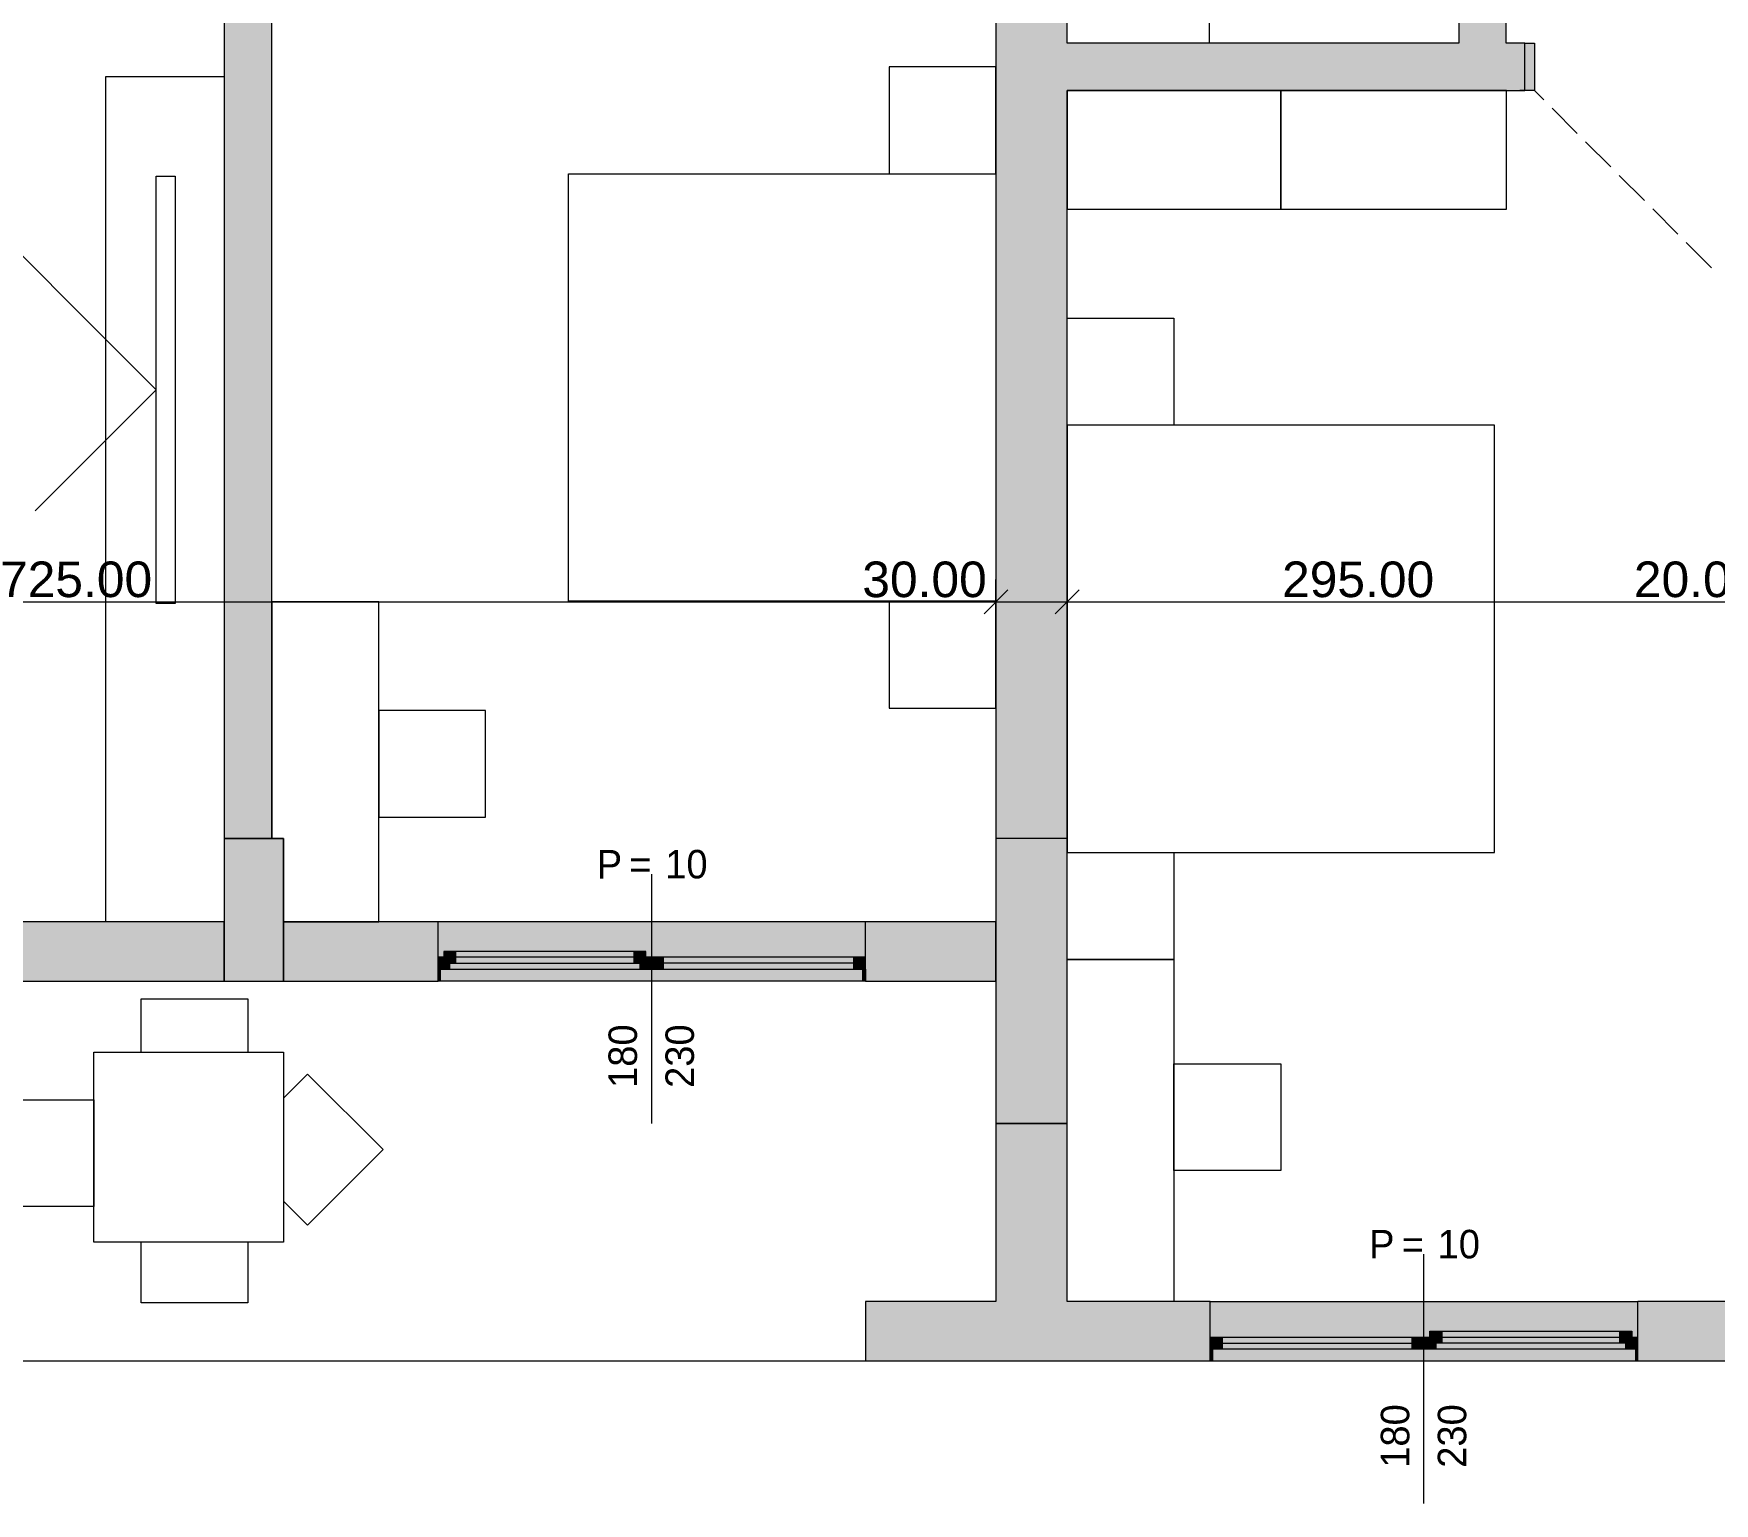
# Model space of a CAD drawing. Header units: millimetres. Extents: x 5493291 to 5652041, y -5155064 to -5098765.
# Drawn here: x 5601003 to 5608082, y -5131592 to -5125402 of the extents above; entities that cross this region are included whole.
import ezdxf

# ---------------------------------------------------------------- set-up
doc = ezdxf.new("R2010")
doc.units = ezdxf.units.MM
doc.header["$MEASUREMENT"] = 0
for name, color, linetype, lineweight in [('Drawing & Figure_Pen_No__1', 7, 'Continuous', 13), ('Drawing & Figure_Pen_No__101', 252, 'Continuous', 13), ('Drawing & Figure_Pen_No__2', 8, 'Continuous', 13)]:
    doc.layers.add(name, color=color, linetype=linetype, lineweight=lineweight)
for name, color, linetype, lineweight, true_color in [('Drawing & Figure_Pen_No__145', 7, 'Continuous', 13, 0x0077b0), ('Drawing & Figure_Pen_No__181', 7, 'Continuous', 5, 0x282828), ('Drawing & Figure_Pen_No__61', 7, 'Continuous', 13, 0x6a6a6a)]:
    doc.layers.add(name, color=color, linetype=linetype, lineweight=lineweight, true_color=true_color)
doc.styles.add('GENERATED_STYLE_1', font='GIL_____.TTF')
doc.styles.add('GENERATED_STYLE_2', font='arial.ttf')

msp = doc.modelspace()

# ---------------------------------------------------------------- hatches: boundary and pattern name
at = {"layer": 'Drawing & Figure_Pen_No__1', "linetype": 'Continuous', "lineweight": 0, "true_color": 0xffffff}
for points in [[(5605056.2, -5124541.6), (5605056.2, -5128791.4), (5605356.2, -5128791.4), (5605356.2, -5124541.6)], [(5601805.8, -5124641.6), (5601805.8, -5128791.4), (5602005.9, -5128791.4), (5602005.9, -5124641.6)], [(5607006.4, -5125441.6), (5607206, -5125441.6), (5607206, -5125292.5), (5607006.4, -5125292.5)], [(5605356.2, -5125441.6), (5605356.2, -5125641.6), (5607284.4, -5125641.6), (5607284.4, -5125441.6)], [(5607284.4, -5125441.6), (5607284.4, -5125641.6), (5607324.2, -5125641.6), (5607324.2, -5125441.6)], [(5600905.8, -5129341.5), (5600905.8, -5129392), (5601805.8, -5129392), (5601805.8, -5129141.9), (5600905.8, -5129141.9), (5600905.8, -5129291.6)], [(5602055.8, -5129141.9), (5602055.8, -5129392), (5602706.3, -5129392), (5602706.3, -5129341.5), (5602706.3, -5129291.6), (5602706.3, -5129141.9)], [(5602706.3, -5129341.5), (5604506.2, -5129341.5), (5604506.2, -5129291.6), (5604506.2, -5129141.9), (5602706.3, -5129141.9), (5602706.3, -5129291.6)], [(5604506.2, -5129341.5), (5604506.2, -5129392), (5605056.2, -5129392), (5605056.2, -5129141.9), (5604506.2, -5129141.9), (5604506.2, -5129291.6)], [(5602706.3, -5129341.5), (5602756.2, -5129341.5), (5602756.2, -5129316.6), (5602731.2, -5129316.6), (5602731.2, -5129291.6), (5602706.3, -5129291.6)], [(5602731.2, -5129316.6), (5602781.1, -5129316.6), (5602781.1, -5129266.7), (5602731.2, -5129266.7)], [(5602781.1, -5129266.7), (5602781.1, -5129316.6), (5602756.2, -5129316.6), (5602756.2, -5129341.5), (5603556.3, -5129341.5), (5603556.3, -5129316.6), (5603530.8, -5129316.6), (5603530.8, -5129266.7)], [(5602781.1, -5129316.6), (5603530.8, -5129316.6), (5603530.8, -5129266.7), (5602781.1, -5129266.7)], [(5603581.3, -5129266.7), (5603530.8, -5129266.7), (5603530.8, -5129316.6), (5603581.3, -5129316.6)], [(5603606.2, -5129291.6), (5603581.3, -5129291.6), (5603581.3, -5129316.6), (5603556.3, -5129316.6), (5603556.3, -5129341.5), (5603606.2, -5129341.5)], [(5603606.2, -5129341.5), (5603656.1, -5129341.5), (5603656.1, -5129291.6), (5603606.2, -5129291.6)], [(5604456.3, -5129291.6), (5603656.1, -5129291.6), (5603656.1, -5129341.5), (5604456.3, -5129341.5)], [(5604506.2, -5129291.6), (5604456.3, -5129291.6), (5604456.3, -5129341.5), (5604506.2, -5129341.5)], [(5604506.2, -5129341.5), (5602706.3, -5129341.5), (5602706.3, -5129392), (5602715.8, -5129392), (5604496.1, -5129392), (5604506.2, -5129392)], [(5602706.3, -5129392), (5602715.8, -5129392), (5602715.8, -5129341.5), (5602706.3, -5129341.5)], [(5604496.1, -5129392), (5604506.2, -5129392), (5604506.2, -5129341.5), (5604496.1, -5129341.5)], [(5605056.2, -5129992), (5605056.2, -5130741.6), (5605356.2, -5130741.6), (5605356.2, -5129992)], [(5604506.2, -5130991.7), (5605959.1, -5130991.7), (5605959.1, -5130941.8), (5605959.1, -5130891.9), (5605959.1, -5130741.6), (5604506.2, -5130741.6)], [(5607759.6, -5130941.8), (5607759.6, -5130891.9), (5607759.6, -5130741.6), (5605959.1, -5130741.6), (5605959.1, -5130891.9), (5605959.1, -5130941.8)], [(5607759.6, -5130991.7), (5609106.3, -5130991.7), (5609106.3, -5130941.8), (5609106.3, -5130891.9), (5609106.3, -5130741.6), (5607759.6, -5130741.6), (5607759.6, -5130891.9), (5607759.6, -5130941.8)], [(5606884, -5130866.9), (5606884, -5130916.8), (5606934.5, -5130916.8), (5606934.5, -5130866.9)], [(5607684.2, -5130866.9), (5606934.5, -5130866.9), (5606934.5, -5130916.8), (5606909.6, -5130916.8), (5606909.6, -5130941.8), (5607709.1, -5130941.8), (5607709.1, -5130916.8), (5607684.2, -5130916.8)], [(5607684.2, -5130916.8), (5607684.2, -5130866.9), (5606934.5, -5130866.9), (5606934.5, -5130916.8)], [(5607734.1, -5130916.8), (5607734.1, -5130866.9), (5607684.2, -5130866.9), (5607684.2, -5130916.8)], [(5605959.1, -5130891.9), (5605959.1, -5130941.8), (5606009, -5130941.8), (5606009, -5130891.9)], [(5605959.1, -5130941.8), (5605959.1, -5130991.7), (5605969.2, -5130991.7), (5607749.5, -5130991.7), (5607759.6, -5130991.7), (5607759.6, -5130941.8)], [(5605969.2, -5130991.7), (5605969.2, -5130941.8), (5605959.1, -5130941.8), (5605959.1, -5130991.7)], [(5606009, -5130891.9), (5606009, -5130941.8), (5606809.2, -5130941.8), (5606809.2, -5130891.9)], [(5606859.1, -5130941.8), (5606859.1, -5130891.9), (5606809.2, -5130891.9), (5606809.2, -5130941.8)], [(5606859.1, -5130891.9), (5606859.1, -5130941.8), (5606909.6, -5130941.8), (5606909.6, -5130916.8), (5606884, -5130916.8), (5606884, -5130891.9)], [(5607759.6, -5130941.8), (5607759.6, -5130891.9), (5607734.1, -5130891.9), (5607734.1, -5130916.8), (5607709.1, -5130916.8), (5607709.1, -5130941.8)], [(5607759.6, -5130991.7), (5607759.6, -5130941.8), (5607749.5, -5130941.8), (5607749.5, -5130991.7)]]:
    msp.add_hatch(color=7, dxfattribs=at).paths.add_polyline_path(points)
at = {"layer": 'Drawing & Figure_Pen_No__1', "linetype": 'Continuous', "lineweight": 0, "true_color": 0x000000}
for points in [[(5602055.8, -5128791.4), (5601805.8, -5128791.4), (5601805.8, -5129392), (5602055.8, -5129392)], [(5605356.2, -5128791.4), (5605056.2, -5128791.4), (5605056.2, -5129992), (5605356.2, -5129992)]]:
    msp.add_hatch(color=18, dxfattribs=at).paths.add_polyline_path(points)

# ---------------------------------------------------------------- linework, layer by layer
at = {"layer": 'Drawing & Figure_Pen_No__1', "color": 7, "linetype": 'Continuous', "lineweight": 13}
for points in [[(5605356.2, -5125441.6), (5605356.2, -5124341.6)], [(5605056.2, -5124541.6), (5605056.2, -5128791.4)], [(5601805.8, -5124641.6), (5601805.8, -5128791.4)], [(5602005.9, -5128791.4), (5602005.9, -5124641.6)], [(5607006.4, -5125292.5), (5607006.4, -5125441.6)], [(5607206, -5125441.6), (5607206, -5125292.5)], [(5607006.4, -5125441.6), (5605356.2, -5125441.6)], [(5607284.4, -5125441.6), (5607206, -5125441.6)], [(5607284.4, -5125441.6), (5607262.4, -5125441.6)], [(5607284.4, -5125441.6), (5607262.4, -5125441.6)], [(5607284.4, -5125441.6), (5607262.4, -5125441.6)], [(5607284.4, -5125641.6), (5607284.4, -5125441.6)], [(5607284.4, -5125641.6), (5607284.4, -5125441.6)], [(5607284.4, -5125641.6), (5607284.4, -5125441.6)], [(5605356.2, -5128791.4), (5605356.2, -5125641.6)], [(5605356.2, -5125641.6), (5607284.4, -5125641.6)], [(5607284.4, -5125641.6), (5607262.4, -5125641.6)], [(5607284.4, -5125641.6), (5607262.4, -5125641.6)], [(5607284.4, -5125641.6), (5607262.4, -5125641.6)], [(5605056.2, -5127888.5), (5605056.2, -5127700.8)], [(5605356.2, -5127888.5), (5605356.2, -5127700.8)], [(5597805.6, -5127794.7), (5605056.2, -5127794.7)], [(5605056.2, -5127794.7), (5605356.2, -5127794.7)], [(5605356.2, -5127794.7), (5608306.1, -5127794.7)], [(5601805.8, -5128791.4), (5602005.9, -5128791.4)], [(5602055.8, -5128791.4), (5601805.8, -5128791.4)], [(5601805.8, -5128791.4), (5601805.8, -5129392)], [(5602055.8, -5129392), (5602055.8, -5128791.4)], [(5605356.2, -5128791.4), (5605056.2, -5128791.4)], [(5605356.2, -5128791.4), (5605056.2, -5128791.4)], [(5605056.2, -5128791.4), (5605056.2, -5129992)], [(5605356.2, -5129992), (5605356.2, -5128791.4)], [(5601805.8, -5129141.9), (5600905.8, -5129141.9)], [(5601805.8, -5129392), (5601805.8, -5129141.9)], [(5602706.3, -5129141.9), (5602055.8, -5129141.9)], [(5602055.8, -5129141.9), (5602055.8, -5129392)], [(5602706.3, -5129291.6), (5602706.3, -5129141.9)], [(5604506.2, -5129291.6), (5604506.2, -5129141.9)], [(5605056.2, -5129141.9), (5604506.2, -5129141.9)], [(5605056.2, -5129392), (5605056.2, -5129141.9)], [(5602706.3, -5129341.5), (5602706.3, -5129291.6)], [(5604506.2, -5129341.5), (5604506.2, -5129291.6)], [(5600905.8, -5129392), (5601805.8, -5129392)], [(5601805.8, -5129392), (5602055.8, -5129392)], [(5602055.8, -5129392), (5602706.3, -5129392)], [(5602706.3, -5129392), (5602706.3, -5129341.5)], [(5602706.3, -5129392), (5602706.3, -5129341.5)], [(5604506.2, -5129392), (5604506.2, -5129341.5)], [(5604506.2, -5129392), (5604506.2, -5129341.5)], [(5604506.2, -5129392), (5605056.2, -5129392)], [(5605056.2, -5129992), (5605056.2, -5130741.6)], [(5605356.2, -5129992), (5605056.2, -5129992)], [(5605056.2, -5129992), (5605356.2, -5129992)], [(5605356.2, -5130741.6), (5605356.2, -5129992)], [(5605056.2, -5130741.6), (5604506.2, -5130741.6)], [(5604506.2, -5130741.6), (5604506.2, -5130991.7)], [(5605959.1, -5130741.6), (5605356.2, -5130741.6)], [(5605959.1, -5130891.9), (5605959.1, -5130741.6)], [(5607759.6, -5130891.9), (5607759.6, -5130741.6)], [(5608306.1, -5130741.6), (5607759.6, -5130741.6)], [(5605959.1, -5130941.8), (5605959.1, -5130891.9)], [(5605959.1, -5130991.7), (5605959.1, -5130941.8)], [(5605959.1, -5130991.7), (5605959.1, -5130941.8)], [(5607759.6, -5130941.8), (5607759.6, -5130891.9)], [(5607759.6, -5130991.7), (5607759.6, -5130941.8)], [(5607759.6, -5130991.7), (5607759.6, -5130941.8)], [(5540454.1, -5130991.7), (5619356.6, -5130991.7)], [(5540454.1, -5130991.7), (5619356.6, -5130991.7)], [(5604506.2, -5130991.7), (5605959.1, -5130991.7)], [(5607759.6, -5130991.7), (5609106.3, -5130991.7)]]:
    msp.add_lwpolyline(points, dxfattribs=at)
at = {"layer": 'Drawing & Figure_Pen_No__101', "color": 252, "linetype": 'Continuous', "lineweight": 13}
for points in [[(5605954.4, -5124580.5), (5605954.4, -5125441.6)], [(5605056.2, -5125541.6), (5604606, -5125541.6)], [(5604606, -5125541.6), (5604606, -5125991.7)], [(5605056.2, -5125991.7), (5605056.2, -5125541.6)], [(5601306.2, -5129141.9), (5601306.2, -5125582.1)], [(5601306.2, -5125582.1), (5601805.8, -5125582.1)], [(5601805.8, -5125582.1), (5601805.8, -5129141.9)], [(5606256.2, -5125641.6), (5605356.2, -5125641.6)], [(5605356.2, -5125641.6), (5605356.2, -5126141.6)], [(5606256.2, -5126141.6), (5606256.2, -5125641.6)], [(5607206.6, -5125641.6), (5606256.2, -5125641.6)], [(5606256.2, -5125641.6), (5606256.2, -5126141.6)], [(5607206.6, -5126141.6), (5607206.6, -5125641.6)], [(5603255.8, -5127791.7), (5603255.8, -5125991.7)], [(5603255.8, -5125991.7), (5605056.2, -5125991.7)], [(5604606, -5125991.7), (5605056.2, -5125991.7)], [(5605056.2, -5125991.7), (5605056.2, -5127791.7)], [(5601518.9, -5126902), (5600635, -5126018.3)], [(5601518.9, -5127801.8), (5601518.9, -5126002)], [(5601518.9, -5126002), (5601598.5, -5126002)], [(5601598.5, -5126002), (5601598.5, -5127801.8)], [(5605356.2, -5126141.6), (5606256.2, -5126141.6)], [(5606256.2, -5126141.6), (5607206.6, -5126141.6)], [(5605356.2, -5126600.5), (5605805.9, -5126600.5)], [(5605356.2, -5127050.4), (5605356.2, -5126600.5)], [(5605805.9, -5126600.5), (5605805.9, -5127050.4)], [(5601518.9, -5126902), (5601008.6, -5127412.1)], [(5607156.1, -5127050.4), (5605356.2, -5127050.4)], [(5605356.2, -5127050.4), (5605356.2, -5128850.8)], [(5605805.9, -5127050.4), (5605356.2, -5127050.4)], [(5607156.1, -5128850.8), (5607156.1, -5127050.4)], [(5601598.5, -5127801.8), (5601518.9, -5127801.8)], [(5602456.2, -5127794.7), (5602005.9, -5127794.7)], [(5602005.9, -5127794.7), (5602005.9, -5128791.4)], [(5602456.2, -5129141.9), (5602456.2, -5127794.7)], [(5605056.2, -5127791.7), (5603255.8, -5127791.7)], [(5605056.2, -5127791.7), (5604606, -5127791.7)], [(5604606, -5127791.7), (5604606, -5128242)], [(5605056.2, -5128242), (5605056.2, -5127791.7)], [(5602905.9, -5128252.7), (5602456.2, -5128252.7)], [(5602456.2, -5128252.7), (5602456.2, -5128702.3)], [(5602905.9, -5128702.3), (5602905.9, -5128252.7)], [(5604606, -5128242), (5605056.2, -5128242)], [(5602456.2, -5128702.3), (5602905.9, -5128702.3)], [(5602005.9, -5128791.4), (5602055.8, -5128791.4)], [(5602055.8, -5128791.4), (5602055.8, -5129141.9)], [(5605356.2, -5128850.8), (5607156.1, -5128850.8)], [(5605356.2, -5128850.8), (5605805.9, -5128850.8)], [(5605356.2, -5129300.5), (5605356.2, -5128850.8)], [(5605805.9, -5128850.8), (5605805.9, -5129300.5)], [(5601805.8, -5129141.9), (5601306.2, -5129141.9)], [(5602055.8, -5129141.9), (5602456.2, -5129141.9)], [(5605805.9, -5129300.5), (5605356.2, -5129300.5)], [(5605356.2, -5129300.5), (5605805.9, -5129300.5)], [(5605356.2, -5130741.6), (5605356.2, -5129300.5)], [(5605805.9, -5129300.5), (5605805.9, -5130741.6)], [(5601455.9, -5129692), (5601455.9, -5129466.8)], [(5601455.9, -5129466.8), (5601905.6, -5129466.8)], [(5601905.6, -5129466.8), (5601905.6, -5129692)], [(5601255.7, -5129692), (5602055.8, -5129692)], [(5601255.7, -5130491.5), (5601255.7, -5129692)], [(5602055.8, -5129692), (5602055.8, -5130491.5)], [(5605805.9, -5130189.8), (5605805.9, -5129740.1)], [(5605805.9, -5129740.1), (5606256.2, -5129740.1)], [(5606256.2, -5129740.1), (5606256.2, -5130189.8)], [(5602055.8, -5129884.4), (5602156.8, -5129783.5)], [(5602156.8, -5129783.5), (5602475.2, -5130101.3)], [(5600806, -5129891.6), (5601255.7, -5129891.6)], [(5601255.7, -5129891.6), (5601255.7, -5130341.8)], [(5602475.2, -5130101.3), (5602156.8, -5130419.7)], [(5606256.2, -5130189.8), (5605805.9, -5130189.8)], [(5601255.7, -5130341.8), (5600806, -5130341.8)], [(5602156.8, -5130419.7), (5602055.8, -5130318.7)], [(5602055.8, -5130491.5), (5601255.7, -5130491.5)], [(5601455.9, -5130746.4), (5601455.9, -5130491.5)], [(5601905.6, -5130491.5), (5601905.6, -5130746.4)], [(5601905.6, -5130746.4), (5601455.9, -5130746.4)], [(5605805.9, -5130741.6), (5605356.2, -5130741.6)]]:
    msp.add_lwpolyline(points, dxfattribs=at)
at = {"layer": 'Drawing & Figure_Pen_No__145', "color": 144, "linetype": 'Continuous', "lineweight": 13, "true_color": 0x0077b0}
for points in [[(5605106.1, -5127744.8), (5605006.3, -5127844.6)], [(5605406.1, -5127744.8), (5605306.3, -5127844.6)], [(5603606.2, -5129992), (5603606.2, -5128941.7)], [(5606859.1, -5131591.7), (5606859.1, -5130542)]]:
    msp.add_lwpolyline(points, dxfattribs=at)
at = {"layer": 'Drawing & Figure_Pen_No__181', "color": 250, "linetype": 'Continuous', "lineweight": 5, "true_color": 0x282828}
for points in [[(5607324.2, -5125641.6), (5607363.4, -5125680.4)], [(5607398.5, -5125715.7), (5607504.8, -5125821.8)], [(5607539.8, -5125857.2), (5607646.2, -5125963.3)], [(5607681.2, -5125998.6), (5607787.5, -5126104.7)], [(5607822.6, -5126140), (5607928.9, -5126246.1)], [(5607964, -5126281.5), (5608070.3, -5126387.5)]]:
    msp.add_lwpolyline(points, dxfattribs=at)
at = {"layer": 'Drawing & Figure_Pen_No__2', "color": 8, "linetype": 'Continuous', "lineweight": 13}
for points in [[(5604506.2, -5129141.9), (5602706.3, -5129141.9)], [(5602706.3, -5129291.6), (5602706.3, -5129141.9)], [(5604506.2, -5129291.6), (5604506.2, -5129141.9)], [(5602731.2, -5129291.6), (5602706.3, -5129291.6)], [(5602706.3, -5129341.5), (5602706.3, -5129291.6)], [(5602706.3, -5129341.5), (5602706.3, -5129291.6)], [(5602781.1, -5129266.7), (5602731.2, -5129266.7)], [(5602731.2, -5129266.7), (5602731.2, -5129316.6)], [(5602731.2, -5129316.6), (5602731.2, -5129291.6)], [(5602756.2, -5129316.6), (5602731.2, -5129316.6)], [(5602731.2, -5129316.6), (5602781.1, -5129316.6)], [(5602756.2, -5129341.5), (5602756.2, -5129316.6)], [(5603530.8, -5129266.7), (5602781.1, -5129266.7)], [(5602781.1, -5129316.6), (5602781.1, -5129266.7)], [(5603530.8, -5129266.7), (5602781.1, -5129266.7)], [(5603530.8, -5129291.6), (5602781.1, -5129291.6)], [(5602781.1, -5129316.6), (5603530.8, -5129316.6)], [(5603581.3, -5129266.7), (5603530.8, -5129266.7)], [(5603530.8, -5129266.7), (5603530.8, -5129316.6)], [(5603530.8, -5129316.6), (5603581.3, -5129316.6)], [(5603581.3, -5129316.6), (5603556.3, -5129316.6)], [(5603556.3, -5129316.6), (5603556.3, -5129341.5)], [(5603581.3, -5129316.6), (5603581.3, -5129266.7)], [(5603606.2, -5129291.6), (5603581.3, -5129291.6)], [(5603581.3, -5129291.6), (5603581.3, -5129316.6)], [(5603656.1, -5129291.6), (5603606.2, -5129291.6)], [(5603656.1, -5129341.5), (5603656.1, -5129291.6)], [(5604456.3, -5129291.6), (5603656.1, -5129291.6)], [(5604456.3, -5129316.6), (5603656.1, -5129316.6)], [(5604506.2, -5129291.6), (5604456.3, -5129291.6)], [(5604456.3, -5129291.6), (5604456.3, -5129341.5)], [(5604506.2, -5129341.5), (5604506.2, -5129291.6)], [(5604506.2, -5129341.5), (5604506.2, -5129291.6)], [(5602706.3, -5129392), (5602706.3, -5129341.5)], [(5602706.3, -5129341.5), (5602715.8, -5129341.5)], [(5602706.3, -5129341.5), (5602756.2, -5129341.5)], [(5602706.3, -5129392), (5602706.3, -5129341.5)], [(5602706.3, -5129392), (5602706.3, -5129341.5)], [(5602706.3, -5129392), (5602706.3, -5129341.5)], [(5604506.2, -5129392), (5602706.3, -5129392)], [(5602715.8, -5129392), (5602706.3, -5129392)], [(5602715.8, -5129341.5), (5602715.8, -5129392)], [(5604496.1, -5129392), (5602715.8, -5129392)], [(5602756.2, -5129341.5), (5603556.3, -5129341.5)], [(5603556.3, -5129341.5), (5603606.2, -5129341.5)], [(5603606.2, -5129341.5), (5603656.1, -5129341.5)], [(5603656.1, -5129341.5), (5604456.3, -5129341.5)], [(5604456.3, -5129341.5), (5604506.2, -5129341.5)], [(5604496.1, -5129392), (5604496.1, -5129341.5)], [(5604496.1, -5129341.5), (5604506.2, -5129341.5)], [(5604506.2, -5129392), (5604496.1, -5129392)], [(5604506.2, -5129341.5), (5604506.2, -5129392)], [(5604506.2, -5129392), (5604506.2, -5129341.5)], [(5604506.2, -5129392), (5604506.2, -5129341.5)], [(5604506.2, -5129392), (5604506.2, -5129341.5)], [(5605959.1, -5130741.6), (5607759.6, -5130741.6)], [(5605959.1, -5130891.9), (5605959.1, -5130741.6)], [(5607759.6, -5130891.9), (5607759.6, -5130741.6)], [(5606884, -5130866.9), (5606934.5, -5130866.9)], [(5606884, -5130916.8), (5606884, -5130866.9)], [(5606934.5, -5130866.9), (5607684.2, -5130866.9)], [(5606934.5, -5130866.9), (5606934.5, -5130916.8)], [(5606934.5, -5130866.9), (5607684.2, -5130866.9)], [(5607684.2, -5130916.8), (5607684.2, -5130866.9)], [(5607684.2, -5130866.9), (5607734.1, -5130866.9)], [(5607734.1, -5130866.9), (5607734.1, -5130916.8)], [(5605959.1, -5130891.9), (5606009, -5130891.9)], [(5605959.1, -5130941.8), (5605959.1, -5130891.9)], [(5605959.1, -5130941.8), (5605959.1, -5130891.9)], [(5605969.2, -5130941.8), (5605959.1, -5130941.8)], [(5605959.1, -5130941.8), (5605959.1, -5130991.7)], [(5606009, -5130941.8), (5605959.1, -5130941.8)], [(5605959.1, -5130991.7), (5605959.1, -5130941.8)], [(5605959.1, -5130991.7), (5605959.1, -5130941.8)], [(5605959.1, -5130991.7), (5605959.1, -5130941.8)], [(5605969.2, -5130991.7), (5605969.2, -5130941.8)], [(5606009, -5130891.9), (5606009, -5130941.8)], [(5606009, -5130891.9), (5606809.2, -5130891.9)], [(5606009, -5130916.8), (5606809.2, -5130916.8)], [(5606809.2, -5130941.8), (5606009, -5130941.8)], [(5606809.2, -5130941.8), (5606809.2, -5130891.9)], [(5606809.2, -5130891.9), (5606859.1, -5130891.9)], [(5606859.1, -5130941.8), (5606809.2, -5130941.8)], [(5606859.1, -5130891.9), (5606884, -5130891.9)], [(5606909.6, -5130941.8), (5606859.1, -5130941.8)], [(5606884, -5130891.9), (5606884, -5130916.8)], [(5606884, -5130916.8), (5606909.6, -5130916.8)], [(5606934.5, -5130916.8), (5606884, -5130916.8)], [(5606909.6, -5130916.8), (5606909.6, -5130941.8)], [(5607709.1, -5130941.8), (5606909.6, -5130941.8)], [(5606934.5, -5130891.9), (5607684.2, -5130891.9)], [(5607684.2, -5130916.8), (5606934.5, -5130916.8)], [(5607734.1, -5130916.8), (5607684.2, -5130916.8)], [(5607709.1, -5130941.8), (5607709.1, -5130916.8)], [(5607709.1, -5130916.8), (5607734.1, -5130916.8)], [(5607759.6, -5130941.8), (5607709.1, -5130941.8)], [(5607734.1, -5130916.8), (5607734.1, -5130891.9)], [(5607734.1, -5130891.9), (5607759.6, -5130891.9)], [(5607759.6, -5130941.8), (5607749.5, -5130941.8)], [(5607749.5, -5130941.8), (5607749.5, -5130991.7)], [(5607759.6, -5130941.8), (5607759.6, -5130891.9)], [(5607759.6, -5130941.8), (5607759.6, -5130891.9)], [(5607759.6, -5130991.7), (5607759.6, -5130941.8)], [(5607759.6, -5130991.7), (5607759.6, -5130941.8)], [(5607759.6, -5130991.7), (5607759.6, -5130941.8)], [(5607759.6, -5130991.7), (5607759.6, -5130941.8)], [(5605959.1, -5130991.7), (5607759.6, -5130991.7)], [(5605959.1, -5130991.7), (5605969.2, -5130991.7)], [(5605969.2, -5130991.7), (5607749.5, -5130991.7)], [(5607749.5, -5130991.7), (5607759.6, -5130991.7)]]:
    msp.add_lwpolyline(points, dxfattribs=at)
at = {"layer": 'Drawing & Figure_Pen_No__61', "color": 251, "linetype": 'Continuous', "lineweight": 13, "true_color": 0x6a6a6a}
for points in [[(5607284.4, -5125441.6), (5607324.2, -5125441.6)], [(5607284.4, -5125641.6), (5607284.4, -5125441.6)], [(5607324.2, -5125441.6), (5607324.2, -5125641.6)], [(5607324.2, -5125641.6), (5607284.4, -5125641.6)]]:
    msp.add_lwpolyline(points, dxfattribs=at)

# ---------------------------------------------------------------- texts
at = {"layer": 'Drawing & Figure_Pen_No__1', "color": 7, "linetype": 'Continuous', "lineweight": 13, "attachment_point": 7}
for s, insert, char_height, style in [('\\A1;{\\pql;\\fArial|b0|i0|c0|p0;\\W1.000000;725.00}', (5600861.1, -5127777), 150.005, 'GENERATED_STYLE_2'), ('\\A1;{\\pql;\\fArial|b0|i0|c0|p0;\\W1.000000;30.00}', (5604493.2, -5127777.1), 150.005, 'GENERATED_STYLE_2'), ('\\A1;{\\pql;\\fArial|b0|i0|c0|p0;\\W1.000000;295.00}', (5606261.4, -5127777), 150.005, 'GENERATED_STYLE_2'), ('\\A1;{\\pql;\\fArial|b0|i0|c0|p0;\\W1.000000;20.00}', (5607743.4, -5127777), 150.005, 'GENERATED_STYLE_2'), ('\\A1;{\\pql;\\fGill Sans MT|b0|i0|c0|p0;\\W1.000000;P}', (5603374.6, -5128960), 120.004, 'GENERATED_STYLE_1'), ('\\A1;{\\pql;\\fGill Sans MT|b0|i0|c0|p0;\\W1.000000;=}', (5603511.8, -5128960), 120.004, 'GENERATED_STYLE_1'), ('\\A1;{\\pql;\\fGill Sans MT|b0|i0|c0|p0;\\W1.000000;10}', (5603663.1, -5128961.2), 120.004, 'GENERATED_STYLE_1'), ('\\A1;{\\pql;\\fGill Sans MT|b0|i0|c0|p0;\\W1.000000; }', (5603463, -5128960), 120.004, 'GENERATED_STYLE_1'), ('\\A1;{\\pql;\\fGill Sans MT|b0|i0|c0|p0;\\W1.000000; }', (5603614.2, -5128960), 120.004, 'GENERATED_STYLE_1'), ('\\A1;{\\pql;\\fGill Sans MT|b0|i0|c0|p0;\\W1.000000;P}', (5606627.9, -5130560.2), 120.004, 'GENERATED_STYLE_1'), ('\\A1;{\\pql;\\fGill Sans MT|b0|i0|c0|p0;\\W1.000000;10}', (5606916.5, -5130561.4), 120.004, 'GENERATED_STYLE_1'), ('\\A1;{\\pql;\\fGill Sans MT|b0|i0|c0|p0;\\W1.000000;=}', (5606765.2, -5130560.2), 120.004, 'GENERATED_STYLE_1'), ('\\A1;{\\pql;\\fGill Sans MT|b0|i0|c0|p0;\\W1.000000; }', (5606716.3, -5130560.2), 120.004, 'GENERATED_STYLE_1'), ('\\A1;{\\pql;\\fGill Sans MT|b0|i0|c0|p0;\\W1.000000; }', (5606867.6, -5130560.2), 120.004, 'GENERATED_STYLE_1')]:
    msp.add_mtext(s, dxfattribs=dict(at, insert=insert, char_height=char_height, style=style))
at = {"layer": 'Drawing & Figure_Pen_No__1', "color": 7, "linetype": 'Continuous', "lineweight": 13, "char_height": 120.004, "attachment_point": 7, "rotation": 90, "style": 'GENERATED_STYLE_1'}
for s, insert in [('\\A1;{\\pql;\\fGill Sans MT|b0|i0|c0|p0;\\W1.000000;180}', (5603545.9, -5129841.9)), ('\\A1;{\\pql;\\fGill Sans MT|b0|i0|c0|p0;\\W1.000000;230}', (5603785.8, -5129841.9)), ('\\A1;{\\pql;\\fGill Sans MT|b0|i0|c0|p0;\\W1.000000;180}', (5606799, -5131441.8)), ('\\A1;{\\pql;\\fGill Sans MT|b0|i0|c0|p0;\\W1.000000;230}', (5607039, -5131441.8))]:
    msp.add_mtext(s, dxfattribs=dict(at, insert=insert))

doc.saveas('drawing.dxf')
